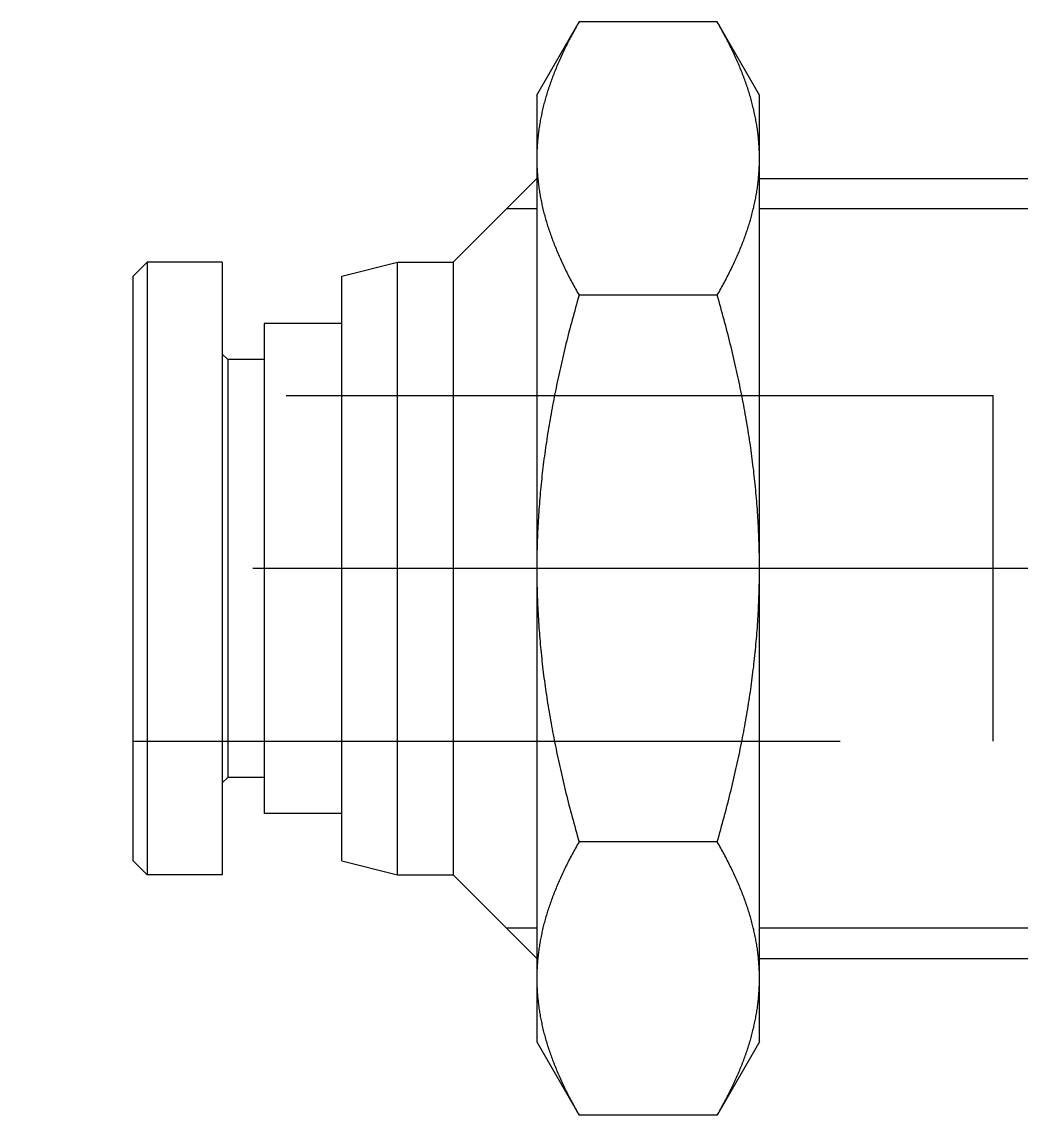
# Model space of a CAD drawing. Extents: x -2 to 66.7, y -28.5 to 11.8.
# Drawn here: x -2 to 15.95, y -9.81 to 9.81 of the extents above; entities that cross this region are included whole.
import ezdxf

# ---------------------------------------------------------------- set-up
doc = ezdxf.new("R2010")
doc.units = 0
doc.linetypes.add('CENTER', pattern=[50.8, 31.75, -6.35, 6.35, -6.35])
doc.linetypes.add('DASHED', pattern=[19.05, 12.7, -6.35])
doc.layers.get('0').update_dxf_attribs({"linetype": 'CONTINUOUS'})
doc.layers.add('CENTER', color=1, linetype='CENTER')

msp = doc.modelspace()

# ---------------------------------------------------------------- linework, layer by layer
at = {"color": 7, "linetype": 'CONTINUOUS'}
for p, q in [((7.25, 8.5), (8.009, 9.815)), ((11.25, 8.5), (10.491, 9.815)), ((10.491, 9.815), (8.009, 9.815)), ((7.25, 8.5), (7.25, 7.361)), ((11.25, 7.361), (11.25, 8.5)), ((7.25, 7.361), (7.25, 0)), ((11.25, 0), (11.25, 7.361)), ((5.75, 5.5), (7.25, 7)), ((11.25, 7), (20.65, 7)), ((0, 5.25), (0.25, 5.5)), ((0.25, 5.5), (0.25, -5.5)), ((1.6, 5.5), (0.25, 5.5)), ((1.6, 5.5), (1.6, -5.5)), ((3.75, 5.25), (4.75, 5.5)), ((4.75, -5.5), (4.75, 5.5)), ((4.75, 5.5), (5.75, 5.5)), ((5.75, 5.5), (5.75, -5.5)), ((0, -5.25), (0, 5.25)), ((3.75, -5.25), (3.75, 5.25)), ((10.491, 4.907), (8.009, 4.907)), ((2.35, 4.4), (2.35, -4.4)), ((3.75, 4.4), (2.35, 4.4)), ((1.7, 3.75), (1.6, 3.85)), ((1.7, 3.75), (1.7, -3.75)), ((2.35, 3.75), (1.7, 3.75)), ((11.25, -7.361), (11.25, 0)), ((7.25, 0), (7.25, -7.361)), ((1.7, -3.75), (1.6, -3.85)), ((2.35, -3.75), (1.7, -3.75)), ((3.75, -4.4), (2.35, -4.4)), ((10.491, -4.907), (8.009, -4.907)), ((0, -5.25), (0.25, -5.5)), ((3.75, -5.25), (4.75, -5.5)), ((1.6, -5.5), (0.25, -5.5)), ((4.75, -5.5), (5.75, -5.5)), ((5.75, -5.5), (7.25, -7)), ((11.25, -7), (20.65, -7)), ((7.25, -7.361), (7.25, -8.5)), ((11.25, -8.5), (11.25, -7.361)), ((7.25, -8.5), (8.009, -9.815)), ((11.25, -8.5), (10.491, -9.815)), ((10.491, -9.815), (8.009, -9.815))]:
    msp.add_line(p, q, dxfattribs=at)
at = {"color": 3, "linetype": 'CONTINUOUS'}
for p, q in [((7.25, 6.458), (6.708, 6.458)), ((20.65, 6.458), (11.25, 6.458)), ((7.25, -6.458), (6.708, -6.458)), ((20.65, -6.458), (11.25, -6.458))]:
    msp.add_line(p, q, dxfattribs=at)
at = {"color": 3, "linetype": 'DASHED'}
for p, q in [((15.45, 3.1), (0, 3.1)), ((15.45, -3.1), (15.45, 3.1)), ((0, -3.1), (15.45, -3.1))]:
    msp.add_line(p, q, dxfattribs=at)
at = {"color": 7}
for points in [[(8.009, 9.815, 0), (7.993, 9.787, 0), (7.977, 9.759, 0), (7.962, 9.731, 0), (7.946, 9.704, 0), (7.931, 9.676, 0), (7.915, 9.648, 0), (7.901, 9.621, 0), (7.886, 9.593, 0), (7.871, 9.566, 0), (7.857, 9.539, 0), (7.842, 9.512, 0), (7.828, 9.485, 0), (7.815, 9.458, 0), (7.801, 9.431, 0), (7.787, 9.404, 0), (7.774, 9.377, 0), (7.761, 9.35, 0), (7.748, 9.323, 0), (7.735, 9.297, 0), (7.722, 9.27, 0), (7.71, 9.244, 0), (7.698, 9.217, 0), (7.685, 9.191, 0), (7.673, 9.164, 0), (7.662, 9.138, 0), (7.65, 9.112, 0), (7.639, 9.086, 0), (7.627, 9.06, 0), (7.616, 9.033, 0), (7.605, 9.007, 0), (7.595, 8.981, 0), (7.584, 8.955, 0), (7.573, 8.93, 0), (7.563, 8.904, 0), (7.553, 8.878, 0), (7.543, 8.852, 0), (7.533, 8.826, 0), (7.524, 8.801, 0), (7.514, 8.775, 0), (7.505, 8.749, 0), (7.496, 8.724, 0), (7.487, 8.698, 0), (7.478, 8.673, 0), (7.47, 8.647, 0), (7.461, 8.622, 0), (7.453, 8.596, 0), (7.445, 8.571, 0), (7.437, 8.546, 0), (7.429, 8.52, 0), (7.422, 8.495, 0), (7.414, 8.47, 0), (7.407, 8.444, 0), (7.4, 8.419, 0), (7.393, 8.394, 0), (7.386, 8.369, 0), (7.379, 8.344, 0), (7.373, 8.318, 0), (7.367, 8.293, 0), (7.36, 8.268, 0), (7.354, 8.243, 0), (7.349, 8.218, 0), (7.343, 8.193, 0), (7.338, 8.168, 0), (7.332, 8.142, 0), (7.327, 8.117, 0), (7.322, 8.092, 0), (7.317, 8.067, 0), (7.313, 8.042, 0), (7.308, 8.017, 0), (7.304, 7.992, 0), (7.3, 7.967, 0), (7.296, 7.942, 0), (7.292, 7.917, 0), (7.288, 7.892, 0), (7.285, 7.867, 0), (7.281, 7.841, 0), (7.278, 7.816, 0), (7.275, 7.791, 0), (7.272, 7.766, 0), (7.27, 7.741, 0), (7.267, 7.716, 0), (7.265, 7.691, 0), (7.263, 7.665, 0), (7.261, 7.64, 0), (7.259, 7.615, 0), (7.257, 7.59, 0), (7.256, 7.564, 0), (7.254, 7.539, 0), (7.253, 7.514, 0), (7.252, 7.488, 0), (7.251, 7.463, 0), (7.251, 7.438, 0), (7.25, 7.412, 0), (7.25, 7.387, 0), (7.25, 7.361, 0)], [(11.25, 7.361, 0), (11.25, 7.387, 0), (11.25, 7.412, 0), (11.249, 7.438, 0), (11.249, 7.463, 0), (11.248, 7.488, 0), (11.247, 7.514, 0), (11.246, 7.539, 0), (11.244, 7.564, 0), (11.243, 7.59, 0), (11.241, 7.615, 0), (11.239, 7.64, 0), (11.238, 7.665, 0), (11.235, 7.691, 0), (11.233, 7.716, 0), (11.23, 7.741, 0), (11.228, 7.766, 0), (11.225, 7.791, 0), (11.222, 7.816, 0), (11.219, 7.841, 0), (11.215, 7.867, 0), (11.212, 7.892, 0), (11.208, 7.917, 0), (11.204, 7.942, 0), (11.2, 7.967, 0), (11.196, 7.992, 0), (11.192, 8.017, 0), (11.187, 8.042, 0), (11.183, 8.067, 0), (11.178, 8.092, 0), (11.173, 8.117, 0), (11.168, 8.142, 0), (11.162, 8.168, 0), (11.157, 8.193, 0), (11.151, 8.218, 0), (11.146, 8.243, 0), (11.139, 8.268, 0), (11.133, 8.293, 0), (11.127, 8.318, 0), (11.121, 8.344, 0), (11.114, 8.369, 0), (11.107, 8.394, 0), (11.1, 8.419, 0), (11.093, 8.444, 0), (11.086, 8.47, 0), (11.078, 8.495, 0), (11.071, 8.52, 0), (11.063, 8.546, 0), (11.055, 8.571, 0), (11.047, 8.596, 0), (11.039, 8.622, 0), (11.03, 8.647, 0), (11.022, 8.673, 0), (11.013, 8.698, 0), (11.004, 8.724, 0), (10.995, 8.749, 0), (10.986, 8.775, 0), (10.976, 8.801, 0), (10.967, 8.826, 0), (10.957, 8.852, 0), (10.947, 8.878, 0), (10.937, 8.904, 0), (10.927, 8.93, 0), (10.916, 8.955, 0), (10.905, 8.981, 0), (10.895, 9.007, 0), (10.884, 9.033, 0), (10.873, 9.06, 0), (10.861, 9.086, 0), (10.85, 9.112, 0), (10.838, 9.138, 0), (10.827, 9.164, 0), (10.815, 9.191, 0), (10.803, 9.217, 0), (10.79, 9.244, 0), (10.778, 9.27, 0), (10.765, 9.297, 0), (10.752, 9.323, 0), (10.739, 9.35, 0), (10.726, 9.377, 0), (10.713, 9.404, 0), (10.699, 9.431, 0), (10.685, 9.458, 0), (10.672, 9.485, 0), (10.658, 9.512, 0), (10.643, 9.539, 0), (10.629, 9.566, 0), (10.614, 9.593, 0), (10.6, 9.621, 0), (10.585, 9.648, 0), (10.569, 9.676, 0), (10.554, 9.704, 0), (10.539, 9.731, 0), (10.523, 9.759, 0), (10.507, 9.787, 0), (10.491, 9.815, 0)], [(7.25, 7.361, 0), (7.25, 7.336, 0), (7.25, 7.31, 0), (7.251, 7.285, 0), (7.251, 7.259, 0), (7.252, 7.234, 0), (7.253, 7.209, 0), (7.254, 7.183, 0), (7.256, 7.158, 0), (7.257, 7.133, 0), (7.259, 7.108, 0), (7.261, 7.082, 0), (7.263, 7.057, 0), (7.265, 7.032, 0), (7.267, 7.007, 0), (7.27, 6.982, 0), (7.272, 6.956, 0), (7.275, 6.931, 0), (7.278, 6.906, 0), (7.281, 6.881, 0), (7.285, 6.856, 0), (7.288, 6.831, 0), (7.292, 6.806, 0), (7.296, 6.781, 0), (7.3, 6.756, 0), (7.304, 6.73, 0), (7.308, 6.705, 0), (7.313, 6.68, 0), (7.317, 6.655, 0), (7.322, 6.63, 0), (7.327, 6.605, 0), (7.332, 6.58, 0), (7.338, 6.555, 0), (7.343, 6.53, 0), (7.349, 6.505, 0), (7.354, 6.479, 0), (7.36, 6.454, 0), (7.367, 6.429, 0), (7.373, 6.404, 0), (7.379, 6.379, 0), (7.386, 6.354, 0), (7.393, 6.328, 0), (7.4, 6.303, 0), (7.407, 6.278, 0), (7.414, 6.253, 0), (7.422, 6.227, 0), (7.429, 6.202, 0), (7.437, 6.177, 0), (7.445, 6.151, 0), (7.453, 6.126, 0), (7.461, 6.101, 0), (7.47, 6.075, 0), (7.478, 6.05, 0), (7.487, 6.024, 0), (7.496, 5.999, 0), (7.505, 5.973, 0), (7.514, 5.947, 0), (7.524, 5.922, 0), (7.533, 5.896, 0), (7.543, 5.87, 0), (7.553, 5.845, 0), (7.563, 5.819, 0), (7.573, 5.793, 0), (7.584, 5.767, 0), (7.595, 5.741, 0), (7.605, 5.715, 0), (7.616, 5.689, 0), (7.627, 5.663, 0), (7.639, 5.637, 0), (7.65, 5.611, 0), (7.662, 5.584, 0), (7.673, 5.558, 0), (7.685, 5.532, 0), (7.698, 5.505, 0), (7.71, 5.479, 0), (7.722, 5.452, 0), (7.735, 5.426, 0), (7.748, 5.399, 0), (7.761, 5.372, 0), (7.774, 5.346, 0), (7.787, 5.319, 0), (7.801, 5.292, 0), (7.815, 5.265, 0), (7.828, 5.238, 0), (7.842, 5.211, 0), (7.857, 5.184, 0), (7.871, 5.156, 0), (7.886, 5.129, 0), (7.901, 5.102, 0), (7.915, 5.074, 0), (7.931, 5.047, 0), (7.946, 5.019, 0), (7.962, 4.991, 0), (7.977, 4.963, 0), (7.993, 4.935, 0), (8.009, 4.907, 0)], [(10.491, 4.907, 0), (10.507, 4.935, 0), (10.523, 4.963, 0), (10.539, 4.991, 0), (10.554, 5.019, 0), (10.569, 5.047, 0), (10.585, 5.074, 0), (10.6, 5.102, 0), (10.614, 5.129, 0), (10.629, 5.156, 0), (10.643, 5.184, 0), (10.658, 5.211, 0), (10.672, 5.238, 0), (10.685, 5.265, 0), (10.699, 5.292, 0), (10.713, 5.319, 0), (10.726, 5.346, 0), (10.739, 5.372, 0), (10.752, 5.399, 0), (10.765, 5.426, 0), (10.778, 5.452, 0), (10.79, 5.479, 0), (10.803, 5.505, 0), (10.815, 5.532, 0), (10.827, 5.558, 0), (10.838, 5.584, 0), (10.85, 5.611, 0), (10.861, 5.637, 0), (10.873, 5.663, 0), (10.884, 5.689, 0), (10.895, 5.715, 0), (10.905, 5.741, 0), (10.916, 5.767, 0), (10.927, 5.793, 0), (10.937, 5.819, 0), (10.947, 5.845, 0), (10.957, 5.87, 0), (10.967, 5.896, 0), (10.976, 5.922, 0), (10.986, 5.947, 0), (10.995, 5.973, 0), (11.004, 5.999, 0), (11.013, 6.024, 0), (11.022, 6.05, 0), (11.03, 6.075, 0), (11.039, 6.101, 0), (11.047, 6.126, 0), (11.055, 6.151, 0), (11.063, 6.177, 0), (11.071, 6.202, 0), (11.078, 6.227, 0), (11.086, 6.253, 0), (11.093, 6.278, 0), (11.1, 6.303, 0), (11.107, 6.328, 0), (11.114, 6.354, 0), (11.121, 6.379, 0), (11.127, 6.404, 0), (11.133, 6.429, 0), (11.139, 6.454, 0), (11.146, 6.479, 0), (11.151, 6.505, 0), (11.157, 6.53, 0), (11.162, 6.555, 0), (11.168, 6.58, 0), (11.173, 6.605, 0), (11.178, 6.63, 0), (11.183, 6.655, 0), (11.187, 6.68, 0), (11.192, 6.705, 0), (11.196, 6.73, 0), (11.2, 6.756, 0), (11.204, 6.781, 0), (11.208, 6.806, 0), (11.212, 6.831, 0), (11.215, 6.856, 0), (11.219, 6.881, 0), (11.222, 6.906, 0), (11.225, 6.931, 0), (11.228, 6.956, 0), (11.23, 6.982, 0), (11.233, 7.007, 0), (11.235, 7.032, 0), (11.238, 7.057, 0), (11.239, 7.082, 0), (11.241, 7.108, 0), (11.243, 7.133, 0), (11.244, 7.158, 0), (11.246, 7.183, 0), (11.247, 7.209, 0), (11.248, 7.234, 0), (11.249, 7.259, 0), (11.249, 7.285, 0), (11.25, 7.31, 0), (11.25, 7.336, 0), (11.25, 7.361, 0)], [(8.009, 4.907, 0), (7.993, 4.852, 0), (7.977, 4.796, 0), (7.962, 4.74, 0), (7.946, 4.685, 0), (7.931, 4.629, 0), (7.915, 4.574, 0), (7.901, 4.519, 0), (7.886, 4.464, 0), (7.871, 4.41, 0), (7.857, 4.355, 0), (7.842, 4.301, 0), (7.828, 4.247, 0), (7.815, 4.193, 0), (7.801, 4.139, 0), (7.787, 4.085, 0), (7.774, 4.031, 0), (7.761, 3.978, 0), (7.748, 3.924, 0), (7.735, 3.871, 0), (7.722, 3.818, 0), (7.71, 3.765, 0), (7.698, 3.712, 0), (7.685, 3.659, 0), (7.673, 3.606, 0), (7.662, 3.554, 0), (7.65, 3.501, 0), (7.639, 3.449, 0), (7.627, 3.397, 0), (7.616, 3.344, 0), (7.605, 3.292, 0), (7.595, 3.24, 0), (7.584, 3.189, 0), (7.573, 3.137, 0), (7.563, 3.085, 0), (7.553, 3.033, 0), (7.543, 2.982, 0), (7.533, 2.93, 0), (7.524, 2.879, 0), (7.514, 2.828, 0), (7.505, 2.776, 0), (7.496, 2.725, 0), (7.487, 2.674, 0), (7.478, 2.623, 0), (7.47, 2.572, 0), (7.461, 2.521, 0), (7.453, 2.47, 0), (7.445, 2.42, 0), (7.437, 2.369, 0), (7.429, 2.318, 0), (7.422, 2.268, 0), (7.414, 2.217, 0), (7.407, 2.166, 0), (7.4, 2.116, 0), (7.393, 2.066, 0), (7.386, 2.015, 0), (7.379, 1.965, 0), (7.373, 1.914, 0), (7.367, 1.864, 0), (7.36, 1.814, 0), (7.354, 1.763, 0), (7.349, 1.713, 0), (7.343, 1.663, 0), (7.338, 1.613, 0), (7.332, 1.563, 0), (7.327, 1.512, 0), (7.322, 1.462, 0), (7.317, 1.412, 0), (7.313, 1.362, 0), (7.308, 1.312, 0), (7.304, 1.262, 0), (7.3, 1.211, 0), (7.296, 1.161, 0), (7.292, 1.111, 0), (7.288, 1.061, 0), (7.285, 1.011, 0), (7.281, 0.96, 0), (7.278, 0.91, 0), (7.275, 0.86, 0), (7.272, 0.81, 0), (7.27, 0.759, 0), (7.267, 0.709, 0), (7.265, 0.659, 0), (7.263, 0.608, 0), (7.261, 0.558, 0), (7.259, 0.507, 0), (7.257, 0.457, 0), (7.256, 0.406, 0), (7.254, 0.356, 0), (7.253, 0.305, 0), (7.252, 0.254, 0), (7.251, 0.204, 0), (7.251, 0.153, 0), (7.25, 0.102, 0), (7.25, 0.051, 0), (7.25, 0, 0)], [(11.25, 0, 0), (11.25, 0.051, 0), (11.25, 0.102, 0), (11.249, 0.153, 0), (11.249, 0.204, 0), (11.248, 0.254, 0), (11.247, 0.305, 0), (11.246, 0.356, 0), (11.244, 0.406, 0), (11.243, 0.457, 0), (11.241, 0.507, 0), (11.239, 0.558, 0), (11.238, 0.608, 0), (11.235, 0.659, 0), (11.233, 0.709, 0), (11.23, 0.759, 0), (11.228, 0.81, 0), (11.225, 0.86, 0), (11.222, 0.91, 0), (11.219, 0.96, 0), (11.215, 1.011, 0), (11.212, 1.061, 0), (11.208, 1.111, 0), (11.204, 1.161, 0), (11.2, 1.211, 0), (11.196, 1.262, 0), (11.192, 1.312, 0), (11.187, 1.362, 0), (11.183, 1.412, 0), (11.178, 1.462, 0), (11.173, 1.512, 0), (11.168, 1.563, 0), (11.162, 1.613, 0), (11.157, 1.663, 0), (11.151, 1.713, 0), (11.146, 1.763, 0), (11.139, 1.814, 0), (11.133, 1.864, 0), (11.127, 1.914, 0), (11.121, 1.965, 0), (11.114, 2.015, 0), (11.107, 2.066, 0), (11.1, 2.116, 0), (11.093, 2.166, 0), (11.086, 2.217, 0), (11.078, 2.268, 0), (11.071, 2.318, 0), (11.063, 2.369, 0), (11.055, 2.42, 0), (11.047, 2.47, 0), (11.039, 2.521, 0), (11.03, 2.572, 0), (11.022, 2.623, 0), (11.013, 2.674, 0), (11.004, 2.725, 0), (10.995, 2.776, 0), (10.986, 2.828, 0), (10.976, 2.879, 0), (10.967, 2.93, 0), (10.957, 2.982, 0), (10.947, 3.033, 0), (10.937, 3.085, 0), (10.927, 3.137, 0), (10.916, 3.189, 0), (10.905, 3.24, 0), (10.895, 3.292, 0), (10.884, 3.344, 0), (10.873, 3.397, 0), (10.861, 3.449, 0), (10.85, 3.501, 0), (10.838, 3.554, 0), (10.827, 3.606, 0), (10.815, 3.659, 0), (10.803, 3.712, 0), (10.79, 3.765, 0), (10.778, 3.818, 0), (10.765, 3.871, 0), (10.752, 3.924, 0), (10.739, 3.978, 0), (10.726, 4.031, 0), (10.713, 4.085, 0), (10.699, 4.139, 0), (10.685, 4.193, 0), (10.672, 4.247, 0), (10.658, 4.301, 0), (10.643, 4.355, 0), (10.629, 4.41, 0), (10.614, 4.464, 0), (10.6, 4.519, 0), (10.585, 4.574, 0), (10.569, 4.629, 0), (10.554, 4.685, 0), (10.539, 4.74, 0), (10.523, 4.796, 0), (10.507, 4.852, 0), (10.491, 4.907, 0)], [(7.25, 0, 0), (7.25, -0.051, 0), (7.25, -0.102, 0), (7.251, -0.153, 0), (7.251, -0.204, 0), (7.252, -0.254, 0), (7.253, -0.305, 0), (7.254, -0.356, 0), (7.256, -0.406, 0), (7.257, -0.457, 0), (7.259, -0.507, 0), (7.261, -0.558, 0), (7.263, -0.608, 0), (7.265, -0.659, 0), (7.267, -0.709, 0), (7.27, -0.759, 0), (7.272, -0.81, 0), (7.275, -0.86, 0), (7.278, -0.91, 0), (7.281, -0.96, 0), (7.285, -1.011, 0), (7.288, -1.061, 0), (7.292, -1.111, 0), (7.296, -1.161, 0), (7.3, -1.211, 0), (7.304, -1.262, 0), (7.308, -1.312, 0), (7.313, -1.362, 0), (7.317, -1.412, 0), (7.322, -1.462, 0), (7.327, -1.512, 0), (7.332, -1.563, 0), (7.338, -1.613, 0), (7.343, -1.663, 0), (7.349, -1.713, 0), (7.354, -1.763, 0), (7.36, -1.814, 0), (7.367, -1.864, 0), (7.373, -1.914, 0), (7.379, -1.965, 0), (7.386, -2.015, 0), (7.393, -2.066, 0), (7.4, -2.116, 0), (7.407, -2.166, 0), (7.414, -2.217, 0), (7.422, -2.268, 0), (7.429, -2.318, 0), (7.437, -2.369, 0), (7.445, -2.42, 0), (7.453, -2.47, 0), (7.461, -2.521, 0), (7.47, -2.572, 0), (7.478, -2.623, 0), (7.487, -2.674, 0), (7.496, -2.725, 0), (7.505, -2.776, 0), (7.514, -2.828, 0), (7.524, -2.879, 0), (7.533, -2.93, 0), (7.543, -2.982, 0), (7.553, -3.033, 0), (7.563, -3.085, 0), (7.573, -3.137, 0), (7.584, -3.189, 0), (7.595, -3.24, 0), (7.605, -3.292, 0), (7.616, -3.344, 0), (7.627, -3.397, 0), (7.639, -3.449, 0), (7.65, -3.501, 0), (7.662, -3.554, 0), (7.673, -3.606, 0), (7.685, -3.659, 0), (7.698, -3.712, 0), (7.71, -3.765, 0), (7.722, -3.818, 0), (7.735, -3.871, 0), (7.748, -3.924, 0), (7.761, -3.978, 0), (7.774, -4.031, 0), (7.787, -4.085, 0), (7.801, -4.139, 0), (7.815, -4.193, 0), (7.828, -4.247, 0), (7.842, -4.301, 0), (7.857, -4.355, 0), (7.871, -4.41, 0), (7.886, -4.464, 0), (7.901, -4.519, 0), (7.915, -4.574, 0), (7.931, -4.629, 0), (7.946, -4.685, 0), (7.962, -4.74, 0), (7.977, -4.796, 0), (7.993, -4.852, 0), (8.009, -4.907, 0)], [(10.491, -4.907, 0), (10.507, -4.852, 0), (10.523, -4.796, 0), (10.539, -4.74, 0), (10.554, -4.685, 0), (10.569, -4.629, 0), (10.585, -4.574, 0), (10.6, -4.519, 0), (10.614, -4.464, 0), (10.629, -4.41, 0), (10.643, -4.355, 0), (10.658, -4.301, 0), (10.672, -4.247, 0), (10.685, -4.193, 0), (10.699, -4.139, 0), (10.713, -4.085, 0), (10.726, -4.031, 0), (10.739, -3.978, 0), (10.752, -3.924, 0), (10.765, -3.871, 0), (10.778, -3.818, 0), (10.79, -3.765, 0), (10.803, -3.712, 0), (10.815, -3.659, 0), (10.827, -3.606, 0), (10.838, -3.554, 0), (10.85, -3.501, 0), (10.861, -3.449, 0), (10.873, -3.397, 0), (10.884, -3.344, 0), (10.895, -3.292, 0), (10.905, -3.24, 0), (10.916, -3.189, 0), (10.927, -3.137, 0), (10.937, -3.085, 0), (10.947, -3.033, 0), (10.957, -2.982, 0), (10.967, -2.93, 0), (10.976, -2.879, 0), (10.986, -2.828, 0), (10.995, -2.776, 0), (11.004, -2.725, 0), (11.013, -2.674, 0), (11.022, -2.623, 0), (11.03, -2.572, 0), (11.039, -2.521, 0), (11.047, -2.47, 0), (11.055, -2.42, 0), (11.063, -2.369, 0), (11.071, -2.318, 0), (11.078, -2.268, 0), (11.086, -2.217, 0), (11.093, -2.166, 0), (11.1, -2.116, 0), (11.107, -2.066, 0), (11.114, -2.015, 0), (11.121, -1.965, 0), (11.127, -1.914, 0), (11.133, -1.864, 0), (11.139, -1.814, 0), (11.146, -1.763, 0), (11.151, -1.713, 0), (11.157, -1.663, 0), (11.162, -1.613, 0), (11.168, -1.563, 0), (11.173, -1.512, 0), (11.178, -1.462, 0), (11.183, -1.412, 0), (11.187, -1.362, 0), (11.192, -1.312, 0), (11.196, -1.262, 0), (11.2, -1.211, 0), (11.204, -1.161, 0), (11.208, -1.111, 0), (11.212, -1.061, 0), (11.215, -1.011, 0), (11.219, -0.96, 0), (11.222, -0.91, 0), (11.225, -0.86, 0), (11.228, -0.81, 0), (11.23, -0.759, 0), (11.233, -0.709, 0), (11.235, -0.659, 0), (11.238, -0.608, 0), (11.239, -0.558, 0), (11.241, -0.507, 0), (11.243, -0.457, 0), (11.244, -0.406, 0), (11.246, -0.356, 0), (11.247, -0.305, 0), (11.248, -0.254, 0), (11.249, -0.204, 0), (11.249, -0.153, 0), (11.25, -0.102, 0), (11.25, -0.051, 0), (11.25, 0, 0)], [(8.009, -4.907, 0), (7.993, -4.935, 0), (7.977, -4.963, 0), (7.962, -4.991, 0), (7.946, -5.019, 0), (7.931, -5.047, 0), (7.915, -5.074, 0), (7.901, -5.102, 0), (7.886, -5.129, 0), (7.871, -5.156, 0), (7.857, -5.184, 0), (7.842, -5.211, 0), (7.828, -5.238, 0), (7.815, -5.265, 0), (7.801, -5.292, 0), (7.787, -5.319, 0), (7.774, -5.346, 0), (7.761, -5.372, 0), (7.748, -5.399, 0), (7.735, -5.426, 0), (7.722, -5.452, 0), (7.71, -5.479, 0), (7.698, -5.505, 0), (7.685, -5.532, 0), (7.673, -5.558, 0), (7.662, -5.584, 0), (7.65, -5.611, 0), (7.639, -5.637, 0), (7.627, -5.663, 0), (7.616, -5.689, 0), (7.605, -5.715, 0), (7.595, -5.741, 0), (7.584, -5.767, 0), (7.573, -5.793, 0), (7.563, -5.819, 0), (7.553, -5.845, 0), (7.543, -5.87, 0), (7.533, -5.896, 0), (7.524, -5.922, 0), (7.514, -5.947, 0), (7.505, -5.973, 0), (7.496, -5.999, 0), (7.487, -6.024, 0), (7.478, -6.05, 0), (7.47, -6.075, 0), (7.461, -6.101, 0), (7.453, -6.126, 0), (7.445, -6.151, 0), (7.437, -6.177, 0), (7.429, -6.202, 0), (7.422, -6.227, 0), (7.414, -6.253, 0), (7.407, -6.278, 0), (7.4, -6.303, 0), (7.393, -6.328, 0), (7.386, -6.354, 0), (7.379, -6.379, 0), (7.373, -6.404, 0), (7.367, -6.429, 0), (7.36, -6.454, 0), (7.354, -6.479, 0), (7.349, -6.505, 0), (7.343, -6.53, 0), (7.338, -6.555, 0), (7.332, -6.58, 0), (7.327, -6.605, 0), (7.322, -6.63, 0), (7.317, -6.655, 0), (7.313, -6.68, 0), (7.308, -6.705, 0), (7.304, -6.73, 0), (7.3, -6.756, 0), (7.296, -6.781, 0), (7.292, -6.806, 0), (7.288, -6.831, 0), (7.285, -6.856, 0), (7.281, -6.881, 0), (7.278, -6.906, 0), (7.275, -6.931, 0), (7.272, -6.956, 0), (7.27, -6.982, 0), (7.267, -7.007, 0), (7.265, -7.032, 0), (7.263, -7.057, 0), (7.261, -7.082, 0), (7.259, -7.108, 0), (7.257, -7.133, 0), (7.256, -7.158, 0), (7.254, -7.183, 0), (7.253, -7.209, 0), (7.252, -7.234, 0), (7.251, -7.259, 0), (7.251, -7.285, 0), (7.25, -7.31, 0), (7.25, -7.336, 0), (7.25, -7.361, 0)], [(11.25, -7.361, 0), (11.25, -7.336, 0), (11.25, -7.31, 0), (11.249, -7.285, 0), (11.249, -7.259, 0), (11.248, -7.234, 0), (11.247, -7.209, 0), (11.246, -7.183, 0), (11.244, -7.158, 0), (11.243, -7.133, 0), (11.241, -7.108, 0), (11.239, -7.082, 0), (11.238, -7.057, 0), (11.235, -7.032, 0), (11.233, -7.007, 0), (11.23, -6.982, 0), (11.228, -6.956, 0), (11.225, -6.931, 0), (11.222, -6.906, 0), (11.219, -6.881, 0), (11.215, -6.856, 0), (11.212, -6.831, 0), (11.208, -6.806, 0), (11.204, -6.781, 0), (11.2, -6.756, 0), (11.196, -6.73, 0), (11.192, -6.705, 0), (11.187, -6.68, 0), (11.183, -6.655, 0), (11.178, -6.63, 0), (11.173, -6.605, 0), (11.168, -6.58, 0), (11.162, -6.555, 0), (11.157, -6.53, 0), (11.151, -6.505, 0), (11.146, -6.479, 0), (11.139, -6.454, 0), (11.133, -6.429, 0), (11.127, -6.404, 0), (11.121, -6.379, 0), (11.114, -6.354, 0), (11.107, -6.328, 0), (11.1, -6.303, 0), (11.093, -6.278, 0), (11.086, -6.253, 0), (11.078, -6.227, 0), (11.071, -6.202, 0), (11.063, -6.177, 0), (11.055, -6.151, 0), (11.047, -6.126, 0), (11.039, -6.101, 0), (11.03, -6.075, 0), (11.022, -6.05, 0), (11.013, -6.024, 0), (11.004, -5.999, 0), (10.995, -5.973, 0), (10.986, -5.947, 0), (10.976, -5.922, 0), (10.967, -5.896, 0), (10.957, -5.87, 0), (10.947, -5.845, 0), (10.937, -5.819, 0), (10.927, -5.793, 0), (10.916, -5.767, 0), (10.905, -5.741, 0), (10.895, -5.715, 0), (10.884, -5.689, 0), (10.873, -5.663, 0), (10.861, -5.637, 0), (10.85, -5.611, 0), (10.838, -5.584, 0), (10.827, -5.558, 0), (10.815, -5.532, 0), (10.803, -5.505, 0), (10.79, -5.479, 0), (10.778, -5.452, 0), (10.765, -5.426, 0), (10.752, -5.399, 0), (10.739, -5.372, 0), (10.726, -5.346, 0), (10.713, -5.319, 0), (10.699, -5.292, 0), (10.685, -5.265, 0), (10.672, -5.238, 0), (10.658, -5.211, 0), (10.643, -5.184, 0), (10.629, -5.156, 0), (10.614, -5.129, 0), (10.6, -5.102, 0), (10.585, -5.074, 0), (10.569, -5.047, 0), (10.554, -5.019, 0), (10.539, -4.991, 0), (10.523, -4.963, 0), (10.507, -4.935, 0), (10.491, -4.907, 0)], [(7.25, -7.361, 0), (7.25, -7.387, 0), (7.25, -7.412, 0), (7.251, -7.438, 0), (7.251, -7.463, 0), (7.252, -7.488, 0), (7.253, -7.514, 0), (7.254, -7.539, 0), (7.256, -7.564, 0), (7.257, -7.59, 0), (7.259, -7.615, 0), (7.261, -7.64, 0), (7.263, -7.665, 0), (7.265, -7.691, 0), (7.267, -7.716, 0), (7.27, -7.741, 0), (7.272, -7.766, 0), (7.275, -7.791, 0), (7.278, -7.816, 0), (7.281, -7.841, 0), (7.285, -7.867, 0), (7.288, -7.892, 0), (7.292, -7.917, 0), (7.296, -7.942, 0), (7.3, -7.967, 0), (7.304, -7.992, 0), (7.308, -8.017, 0), (7.313, -8.042, 0), (7.317, -8.067, 0), (7.322, -8.092, 0), (7.327, -8.117, 0), (7.332, -8.142, 0), (7.338, -8.168, 0), (7.343, -8.193, 0), (7.349, -8.218, 0), (7.354, -8.243, 0), (7.36, -8.268, 0), (7.367, -8.293, 0), (7.373, -8.318, 0), (7.379, -8.344, 0), (7.386, -8.369, 0), (7.393, -8.394, 0), (7.4, -8.419, 0), (7.407, -8.444, 0), (7.414, -8.47, 0), (7.422, -8.495, 0), (7.429, -8.52, 0), (7.437, -8.546, 0), (7.445, -8.571, 0), (7.453, -8.596, 0), (7.461, -8.622, 0), (7.47, -8.647, 0), (7.478, -8.673, 0), (7.487, -8.698, 0), (7.496, -8.724, 0), (7.505, -8.749, 0), (7.514, -8.775, 0), (7.524, -8.801, 0), (7.533, -8.826, 0), (7.543, -8.852, 0), (7.553, -8.878, 0), (7.563, -8.904, 0), (7.573, -8.93, 0), (7.584, -8.955, 0), (7.595, -8.981, 0), (7.605, -9.007, 0), (7.616, -9.033, 0), (7.627, -9.06, 0), (7.639, -9.086, 0), (7.65, -9.112, 0), (7.662, -9.138, 0), (7.673, -9.164, 0), (7.685, -9.191, 0), (7.698, -9.217, 0), (7.71, -9.244, 0), (7.722, -9.27, 0), (7.735, -9.297, 0), (7.748, -9.323, 0), (7.761, -9.35, 0), (7.774, -9.377, 0), (7.787, -9.404, 0), (7.801, -9.431, 0), (7.815, -9.458, 0), (7.828, -9.485, 0), (7.842, -9.512, 0), (7.857, -9.539, 0), (7.871, -9.566, 0), (7.886, -9.593, 0), (7.901, -9.621, 0), (7.915, -9.648, 0), (7.931, -9.676, 0), (7.946, -9.704, 0), (7.962, -9.731, 0), (7.977, -9.759, 0), (7.993, -9.787, 0), (8.009, -9.815, 0)], [(10.491, -9.815, 0), (10.507, -9.787, 0), (10.523, -9.759, 0), (10.539, -9.731, 0), (10.554, -9.704, 0), (10.569, -9.676, 0), (10.585, -9.648, 0), (10.6, -9.621, 0), (10.614, -9.593, 0), (10.629, -9.566, 0), (10.643, -9.539, 0), (10.658, -9.512, 0), (10.672, -9.485, 0), (10.685, -9.458, 0), (10.699, -9.431, 0), (10.713, -9.404, 0), (10.726, -9.377, 0), (10.739, -9.35, 0), (10.752, -9.323, 0), (10.765, -9.297, 0), (10.778, -9.27, 0), (10.79, -9.244, 0), (10.803, -9.217, 0), (10.815, -9.191, 0), (10.827, -9.164, 0), (10.838, -9.138, 0), (10.85, -9.112, 0), (10.861, -9.086, 0), (10.873, -9.06, 0), (10.884, -9.033, 0), (10.895, -9.007, 0), (10.905, -8.981, 0), (10.916, -8.955, 0), (10.927, -8.93, 0), (10.937, -8.904, 0), (10.947, -8.878, 0), (10.957, -8.852, 0), (10.967, -8.826, 0), (10.976, -8.801, 0), (10.986, -8.775, 0), (10.995, -8.749, 0), (11.004, -8.724, 0), (11.013, -8.698, 0), (11.022, -8.673, 0), (11.03, -8.647, 0), (11.039, -8.622, 0), (11.047, -8.596, 0), (11.055, -8.571, 0), (11.063, -8.546, 0), (11.071, -8.52, 0), (11.078, -8.495, 0), (11.086, -8.47, 0), (11.093, -8.444, 0), (11.1, -8.419, 0), (11.107, -8.394, 0), (11.114, -8.369, 0), (11.121, -8.344, 0), (11.127, -8.318, 0), (11.133, -8.293, 0), (11.139, -8.268, 0), (11.146, -8.243, 0), (11.151, -8.218, 0), (11.157, -8.193, 0), (11.162, -8.168, 0), (11.168, -8.142, 0), (11.173, -8.117, 0), (11.178, -8.092, 0), (11.183, -8.067, 0), (11.187, -8.042, 0), (11.192, -8.017, 0), (11.196, -7.992, 0), (11.2, -7.967, 0), (11.204, -7.942, 0), (11.208, -7.917, 0), (11.212, -7.892, 0), (11.215, -7.867, 0), (11.219, -7.841, 0), (11.222, -7.816, 0), (11.225, -7.791, 0), (11.228, -7.766, 0), (11.23, -7.741, 0), (11.233, -7.716, 0), (11.235, -7.691, 0), (11.238, -7.665, 0), (11.239, -7.64, 0), (11.241, -7.615, 0), (11.243, -7.59, 0), (11.244, -7.564, 0), (11.246, -7.539, 0), (11.247, -7.514, 0), (11.248, -7.488, 0), (11.249, -7.463, 0), (11.249, -7.438, 0), (11.25, -7.412, 0), (11.25, -7.387, 0), (11.25, -7.361, 0)]]:
    msp.add_polyline3d(points, dxfattribs=at)
at = {"layer": 'CENTER', "color": 1, "linetype": 'CENTER'}
msp.add_line((33.9, 0), (-2, 0), dxfattribs=at)

doc.saveas('drawing.dxf')
